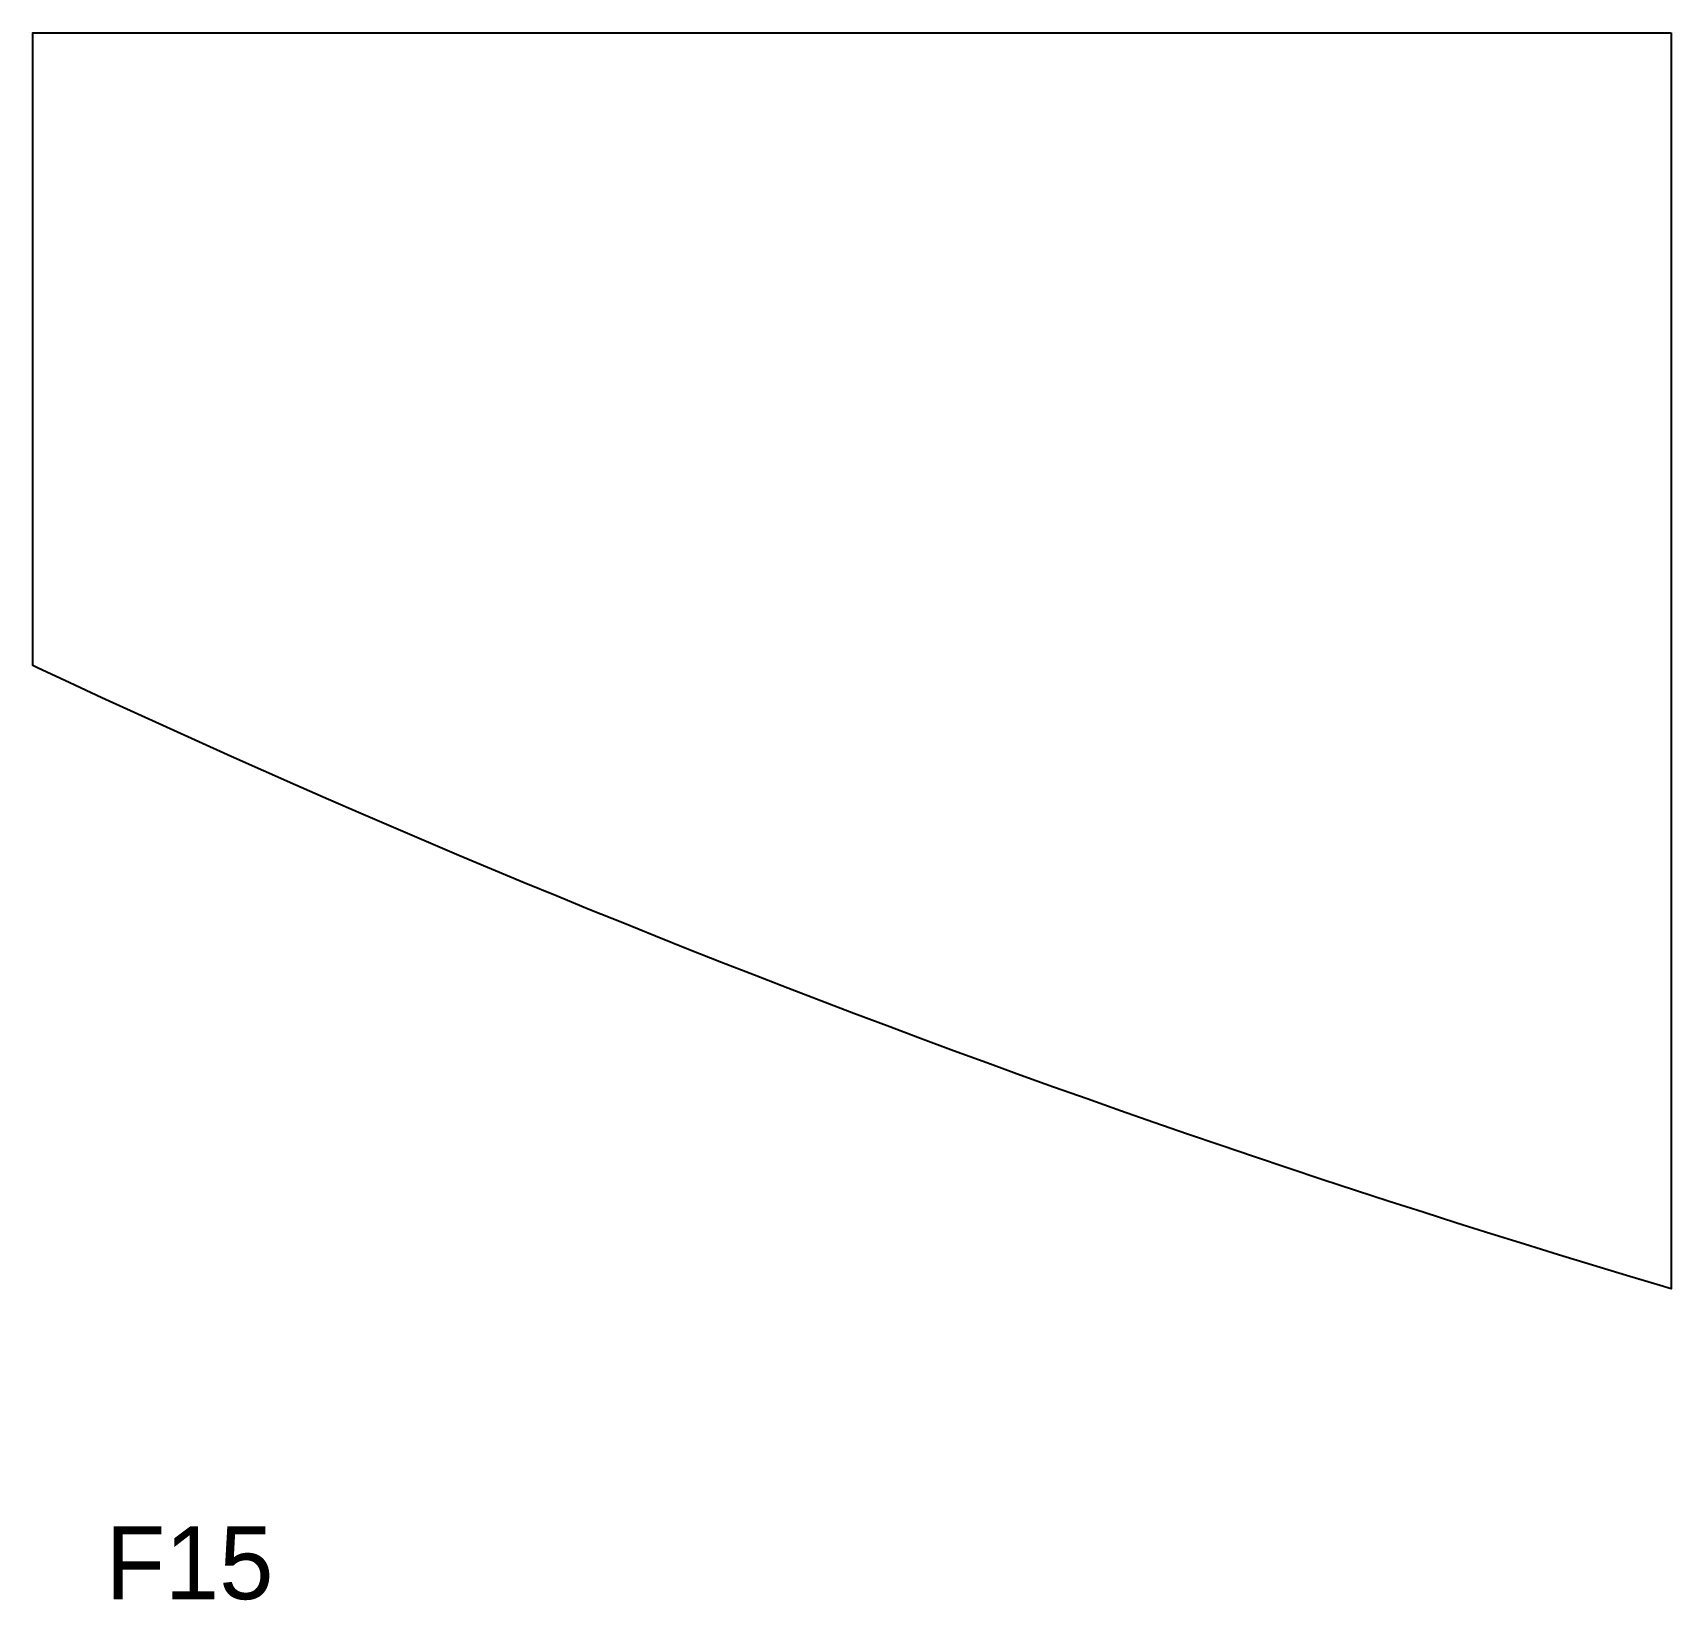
# Model space of a CAD drawing. Header units: millimetres. Extents: x 0 to 900, y 39 to 900.
import ezdxf

# ---------------------------------------------------------------- set-up
doc = ezdxf.new("R2010")
doc.units = ezdxf.units.MM
doc.layers.add('CUT', color=1, linetype='Continuous')
doc.layers.add('ID', color=3, linetype='Continuous')

msp = doc.modelspace()

# ---------------------------------------------------------------- linework, layer by layer
at = {"layer": 'CUT'}
msp.add_lwpolyline([(900, 900), (900, 210.47), (894.01, 212.23), (875.34, 217.8), (856.69, 223.43), (838.06, 229.11), (819.44, 234.85), (800.84, 240.65), (782.26, 246.51), (763.7, 252.42), (745.15, 258.39), (726.63, 264.41), (708.12, 270.5), (689.63, 276.64), (671.16, 282.83), (652.71, 289.08), (634.28, 295.39), (615.87, 301.76), (597.47, 308.18), (579.1, 314.66), (560.75, 321.2), (542.42, 327.79), (524.1, 334.43), (505.81, 341.14), (487.54, 347.9), (469.29, 354.71), (451.06, 361.58), (432.85, 368.51), (414.67, 375.5), (396.5, 382.53), (378.36, 389.63), (360.24, 396.78), (342.14, 403.99), (324.06, 411.25), (306, 418.56), (287.97, 425.94), (269.96, 433.36), (251.97, 440.85), (234.01, 448.39), (216.07, 455.98), (198.15, 463.63), (180.26, 471.33), (162.39, 479.09), (144.54, 486.9), (126.72, 494.77), (108.92, 502.69), (91.15, 510.67), (73.4, 518.7), (55.67, 526.78), (37.97, 534.92), (20.3, 543.12), (2.65, 551.37), (0, 552.61), (0, 900), (900, 900)], close=True, dxfattribs=at)

# ---------------------------------------------------------------- texts
at = {"layer": 'ID'}
msp.add_text('F15', height=40, dxfattribs=at).set_placement((40, 40))

doc.saveas('drawing.dxf')
